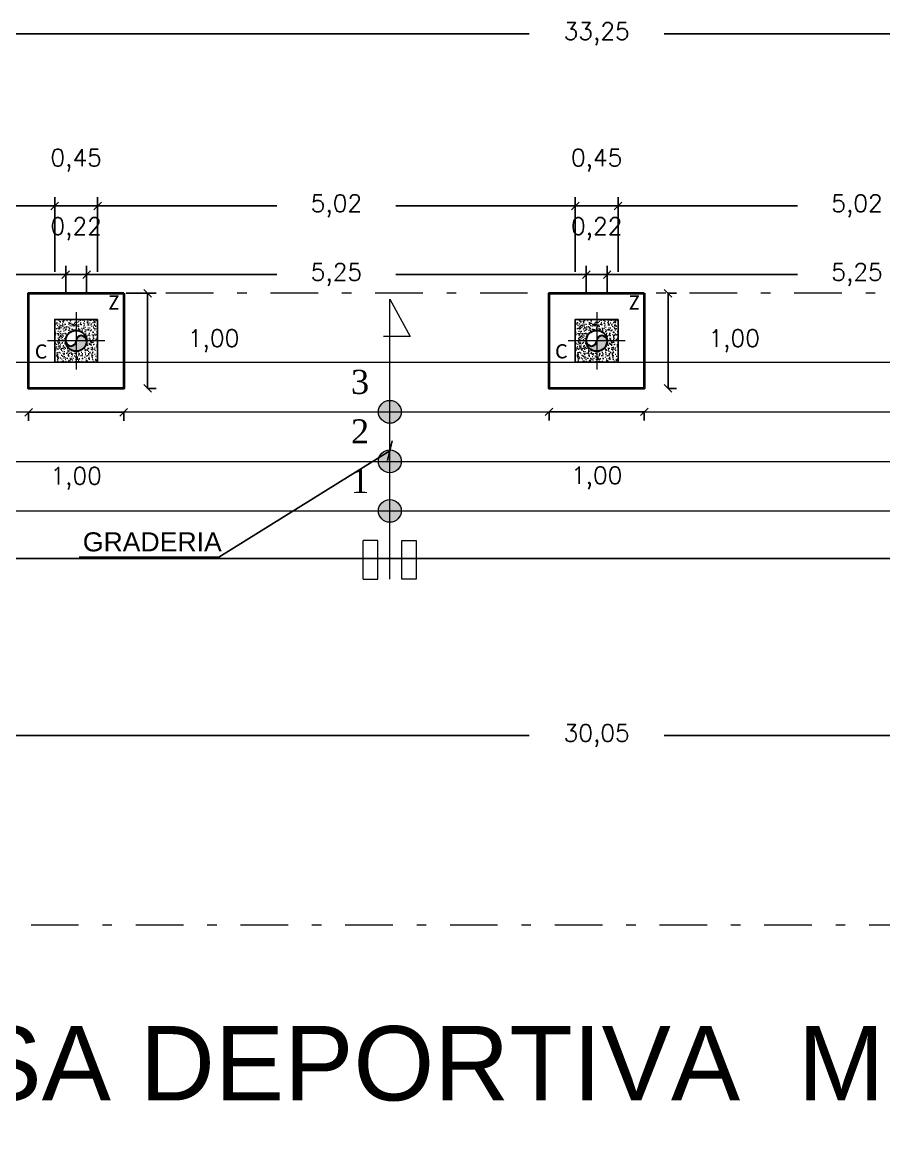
# Model space of a CAD drawing. Header units: metres. Extents: x 772934 to 773467, y 8442002 to 8442594.
# Drawn here: x 773073.92 to 773082.96, y 8442217.63 to 8442229.49 of the extents above; entities that cross this region are included whole.
import ezdxf

# ---------------------------------------------------------------- set-up
doc = ezdxf.new("R2010")
doc.units = ezdxf.units.M
doc.header["$PDMODE"] = 66
doc.linetypes.add('DASHDOT', pattern=[1, 0.5, -0.25, 0, -0.25])
for name, color, linetype, lineweight in [('02', 2, 'Continuous', 20), ('CIMENTACION', 7, 'Continuous', 40), ('COLUMNASS', 9, 'Continuous', 25), ('COTAS', 40, 'Continuous', 5), ('COTAS-01', 1, 'Continuous', 9), ('MURO...', 112, 'Continuous', 30), ('N.P.T', 61, 'DASHDOT', 9)]:
    doc.layers.add(name, color=color, linetype=linetype, lineweight=lineweight)
doc.layers.add('escaleras', color=7, linetype='Continuous', lineweight=15, true_color=0x2e2eff)
doc.layers.add('GRADERIA', color=7, linetype='Continuous', lineweight=15, true_color=0xc75757)
doc.layers.add('TEXTOS-CHICOS-03', color=3, linetype='Continuous')
doc.styles.add('ARIAL', font='arial.ttf', dxfattribs={"width": 1.1})
doc.styles.add('Estilo1', font='arial.ttf', dxfattribs={"height": 0.1})
doc.styles.add('Legend', font='calibri.ttf')
doc.styles.get("Standard").update_dxf_attribs({"font": 'simplex.shx'})
doc.dimstyles.new('ISO-25', dxfattribs={"dimscale": 0, "dimtxt": 0.18, "dimasz": 0.08, "dimexe": 0.09, "dimexo": 0.5, "dimgap": 0.35, "dimtad": 0, "dimtih": 1, "dimtoh": 1, "dimzin": 3, "dimtxsty": 'Standard', "dimblk": 'OBLIQUE', "dimcen": -3, "dimclrd": 256, "dimclre": 256, "dimadec": 0, "dimazin": 0, "dimtfac": 1, "dimtmove": 2, "dimatfit": 2, "dimldrblk": 'OBLIQUE', "dimfxl": 1, "dimfxlon": 1, "dimtolj": 2, "dimarcsym": 0})

# ---------------------------------------------------------------- blocks, each defined once
blk = doc.blocks.new('_Oblique')
at = {"color": 0, "linetype": 'ByBlock', "lineweight": -2}
blk.add_line((-0.5, -0.5), (0.5, 0.5), dxfattribs=at)
blk = doc.blocks.new('*D81')
at = {"color": 173, "lineweight": -2, "ltscale": 0.05, "true_color": 0x4b5ece, "transparency": 16777216}
for p, q in [((773075.014, 8442226.646), (773075.327, 8442226.646)), ((773075.237, 8442225.646), (773075.327, 8442225.646))]:
    blk.add_line(p, q, dxfattribs=at)
at = {"color": 175, "lineweight": -2, "ltscale": 0.05, "true_color": 0x4d4db3, "transparency": 16777216}
blk.add_line((773075.237, 8442226.646), (773075.237, 8442225.646), dxfattribs=at)
at = {"layer": 'Defpoints', "color": 0, "ltscale": 0.05, "transparency": 16777216}
for p in [(773074.514, 8442226.646), (773074.987, 8442225.646), (773075.237, 8442225.646)]:
    blk.add_point(p, dxfattribs=at)
at = {"color": 175, "lineweight": -2, "ltscale": 0.05, "true_color": 0x4d4db3, "transparency": 16777216, "xscale": 0.08, "yscale": 0.08, "zscale": 0.08}
for p, rotation in [((773075.237, 8442226.646), 90), ((773075.237, 8442225.646), 270)]:
    blk.add_blockref('_Oblique', p, dxfattribs=dict(at, rotation=rotation))
at = {"color": 0, "ltscale": 0.05, "transparency": 16777216, "insert": (773075.93, 8442226.146), "char_height": 0.18, "attachment_point": 5}
blk.add_mtext('\\A2;1,00', dxfattribs=at)
blk = doc.blocks.new('*D82')
at = {"color": 173, "lineweight": -2, "ltscale": 0.05, "true_color": 0x4b5ece, "transparency": 16777216}
for p, q in [((773073.987, 8442225.396), (773073.987, 8442225.306)), ((773074.987, 8442225.396), (773074.987, 8442225.306))]:
    blk.add_line(p, q, dxfattribs=at)
at = {"color": 175, "lineweight": -2, "ltscale": 0.05, "true_color": 0x4d4db3, "transparency": 16777216}
blk.add_line((773073.987, 8442225.396), (773074.987, 8442225.396), dxfattribs=at)
at = {"layer": 'Defpoints', "color": 0, "ltscale": 0.05, "transparency": 16777216}
for p in [(773073.987, 8442225.646), (773074.987, 8442225.646), (773074.987, 8442225.396)]:
    blk.add_point(p, dxfattribs=at)
at = {"color": 175, "lineweight": -2, "ltscale": 0.05, "true_color": 0x4d4db3, "transparency": 16777216, "xscale": 0.08, "yscale": 0.08, "zscale": 0.08, "rotation": 180}
blk.add_blockref('_Oblique', (773073.987, 8442225.396), dxfattribs=at)
at = {"color": 175, "lineweight": -2, "ltscale": 0.05, "true_color": 0x4d4db3, "transparency": 16777216, "xscale": 0.08, "yscale": 0.08, "zscale": 0.08}
blk.add_blockref('_Oblique', (773074.987, 8442225.396), dxfattribs=at)
at = {"color": 0, "ltscale": 0.05, "transparency": 16777216, "insert": (773074.487, 8442224.702), "char_height": 0.18, "attachment_point": 5}
blk.add_mtext('\\A2;1,00', dxfattribs=at)
blk = doc.blocks.new('*D83')
at = {"color": 173, "lineweight": -2, "ltscale": 0.05, "true_color": 0x4b5ece, "transparency": 16777216}
for p, q in [((773080.703, 8442226.646), (773080.793, 8442226.646)), ((773080.703, 8442225.646), (773080.793, 8442225.646))]:
    blk.add_line(p, q, dxfattribs=at)
at = {"color": 175, "lineweight": -2, "ltscale": 0.05, "true_color": 0x4d4db3, "transparency": 16777216}
blk.add_line((773080.703, 8442226.646), (773080.703, 8442225.646), dxfattribs=at)
at = {"layer": 'Defpoints', "color": 0, "ltscale": 0.05, "transparency": 16777216}
for p in [(773080.453, 8442226.646), (773080.453, 8442225.646), (773080.703, 8442225.646)]:
    blk.add_point(p, dxfattribs=at)
at = {"color": 175, "lineweight": -2, "ltscale": 0.05, "true_color": 0x4d4db3, "transparency": 16777216, "xscale": 0.08, "yscale": 0.08, "zscale": 0.08}
for p, rotation in [((773080.703, 8442226.646), 90), ((773080.703, 8442225.646), 270)]:
    blk.add_blockref('_Oblique', p, dxfattribs=dict(at, rotation=rotation))
at = {"color": 0, "ltscale": 0.05, "transparency": 16777216, "insert": (773081.397, 8442226.146), "char_height": 0.18, "attachment_point": 5}
blk.add_mtext('\\A2;1,00', dxfattribs=at)
blk = doc.blocks.new('*D84')
at = {"color": 173, "lineweight": -2, "ltscale": 0.05, "true_color": 0x4b5ece, "transparency": 16777216}
for p, q in [((773079.453, 8442225.401), (773079.453, 8442225.311)), ((773080.453, 8442225.401), (773080.453, 8442225.311))]:
    blk.add_line(p, q, dxfattribs=at)
at = {"color": 175, "lineweight": -2, "ltscale": 0.05, "true_color": 0x4d4db3, "transparency": 16777216}
blk.add_line((773079.453, 8442225.401), (773080.453, 8442225.401), dxfattribs=at)
at = {"layer": 'Defpoints', "color": 0, "ltscale": 0.05, "transparency": 16777216}
for p in [(773079.453, 8442225.646), (773080.453, 8442225.646), (773080.453, 8442225.401)]:
    blk.add_point(p, dxfattribs=at)
at = {"color": 175, "lineweight": -2, "ltscale": 0.05, "true_color": 0x4d4db3, "transparency": 16777216, "xscale": 0.08, "yscale": 0.08, "zscale": 0.08, "rotation": 180}
blk.add_blockref('_Oblique', (773079.453, 8442225.401), dxfattribs=at)
at = {"color": 175, "lineweight": -2, "ltscale": 0.05, "true_color": 0x4d4db3, "transparency": 16777216, "xscale": 0.08, "yscale": 0.08, "zscale": 0.08}
blk.add_blockref('_Oblique', (773080.453, 8442225.401), dxfattribs=at)
at = {"color": 0, "ltscale": 0.05, "transparency": 16777216, "insert": (773079.953, 8442224.707), "char_height": 0.18, "attachment_point": 5}
blk.add_mtext('\\A2;1,00', dxfattribs=at)
blk = doc.blocks.new('*D92')
at = {"color": 173, "lineweight": -2, "ltscale": 0.05, "true_color": 0x4b5ece, "transparency": 16777216}
for p, q in [((773069.129, 8442226.646), (773069.129, 8442226.932)), ((773074.377, 8442226.646), (773074.377, 8442226.932))]:
    blk.add_line(p, q, dxfattribs=at)
at = {"color": 175, "lineweight": -2, "ltscale": 0.05, "true_color": 0x4d4db3, "transparency": 16777216}
for p, q in [((773069.129, 8442226.842), (773071.129, 8442226.842)), ((773074.377, 8442226.842), (773072.378, 8442226.842))]:
    blk.add_line(p, q, dxfattribs=at)
at = {"layer": 'Defpoints', "color": 0, "ltscale": 0.05, "transparency": 16777216}
for p in [(773074.377, 8442226.842), (773069.129, 8442226.146), (773074.377, 8442226.146)]:
    blk.add_point(p, dxfattribs=at)
at = {"color": 175, "lineweight": -2, "ltscale": 0.05, "true_color": 0x4d4db3, "transparency": 16777216, "xscale": 0.08, "yscale": 0.08, "zscale": 0.08, "rotation": 180}
blk.add_blockref('_Oblique', (773069.129, 8442226.842), dxfattribs=at)
at = {"color": 175, "lineweight": -2, "ltscale": 0.05, "true_color": 0x4d4db3, "transparency": 16777216, "xscale": 0.08, "yscale": 0.08, "zscale": 0.08}
blk.add_blockref('_Oblique', (773074.377, 8442226.842), dxfattribs=at)
at = {"color": 0, "ltscale": 0.05, "transparency": 16777216, "insert": (773071.753, 8442226.842), "char_height": 0.18, "attachment_point": 5}
blk.add_mtext('\\A2;5,25', dxfattribs=at)
blk = doc.blocks.new('*D93')
at = {"color": 173, "lineweight": -2, "ltscale": 0.05, "true_color": 0x4b5ece, "transparency": 16777216}
for p, q in [((773074.377, 8442226.646), (773074.377, 8442226.932)), ((773074.596, 8442226.646), (773074.596, 8442226.932))]:
    blk.add_line(p, q, dxfattribs=at)
at = {"color": 175, "lineweight": -2, "ltscale": 0.05, "true_color": 0x4d4db3, "transparency": 16777216}
blk.add_line((773074.377, 8442226.842), (773074.596, 8442226.842), dxfattribs=at)
at = {"layer": 'Defpoints', "color": 0, "ltscale": 0.05, "transparency": 16777216}
for p in [(773074.596, 8442226.842), (773074.377, 8442226.146), (773074.596, 8442226.146)]:
    blk.add_point(p, dxfattribs=at)
at = {"color": 0, "ltscale": 0.05, "transparency": 16777216, "insert": (773074.487, 8442227.322), "char_height": 0.18, "attachment_point": 5}
blk.add_mtext('\\A2;0,22', dxfattribs=at)
blk = doc.blocks.new('*D94')
at = {"color": 173, "lineweight": -2, "ltscale": 0.05, "true_color": 0x4b5ece, "transparency": 16777216}
for p, q in [((773074.596, 8442226.646), (773074.596, 8442226.932)), ((773079.844, 8442226.646), (773079.844, 8442226.932))]:
    blk.add_line(p, q, dxfattribs=at)
at = {"color": 175, "lineweight": -2, "ltscale": 0.05, "true_color": 0x4d4db3, "transparency": 16777216}
for p, q in [((773074.596, 8442226.842), (773076.596, 8442226.842)), ((773079.844, 8442226.842), (773077.844, 8442226.842))]:
    blk.add_line(p, q, dxfattribs=at)
at = {"layer": 'Defpoints', "color": 0, "ltscale": 0.05, "transparency": 16777216}
for p in [(773079.844, 8442226.842), (773074.596, 8442226.146), (773079.844, 8442226.146)]:
    blk.add_point(p, dxfattribs=at)
at = {"color": 175, "lineweight": -2, "ltscale": 0.05, "true_color": 0x4d4db3, "transparency": 16777216, "xscale": 0.08, "yscale": 0.08, "zscale": 0.08, "rotation": 180}
blk.add_blockref('_Oblique', (773074.596, 8442226.842), dxfattribs=at)
at = {"color": 175, "lineweight": -2, "ltscale": 0.05, "true_color": 0x4d4db3, "transparency": 16777216, "xscale": 0.08, "yscale": 0.08, "zscale": 0.08}
blk.add_blockref('_Oblique', (773079.844, 8442226.842), dxfattribs=at)
at = {"color": 0, "ltscale": 0.05, "transparency": 16777216, "insert": (773077.22, 8442226.842), "char_height": 0.18, "attachment_point": 5}
blk.add_mtext('\\A2;5,25', dxfattribs=at)
blk = doc.blocks.new('*D95')
at = {"color": 173, "lineweight": -2, "ltscale": 0.05, "true_color": 0x4b5ece, "transparency": 16777216}
for p, q in [((773079.844, 8442226.646), (773079.844, 8442226.932)), ((773080.063, 8442226.646), (773080.063, 8442226.932))]:
    blk.add_line(p, q, dxfattribs=at)
at = {"color": 175, "lineweight": -2, "ltscale": 0.05, "true_color": 0x4d4db3, "transparency": 16777216}
blk.add_line((773079.844, 8442226.842), (773080.063, 8442226.842), dxfattribs=at)
at = {"layer": 'Defpoints', "color": 0, "ltscale": 0.05, "transparency": 16777216}
for p in [(773080.063, 8442226.842), (773079.844, 8442226.146), (773080.063, 8442226.146)]:
    blk.add_point(p, dxfattribs=at)
at = {"color": 0, "ltscale": 0.05, "transparency": 16777216, "insert": (773079.953, 8442227.322), "char_height": 0.18, "attachment_point": 5}
blk.add_mtext('\\A2;0,22', dxfattribs=at)
blk = doc.blocks.new('*D96')
at = {"color": 173, "lineweight": -2, "ltscale": 0.05, "true_color": 0x4b5ece, "transparency": 16777216}
for p, q in [((773080.063, 8442226.646), (773080.063, 8442226.932)), ((773085.31, 8442226.646), (773085.31, 8442226.932))]:
    blk.add_line(p, q, dxfattribs=at)
at = {"color": 175, "lineweight": -2, "ltscale": 0.05, "true_color": 0x4d4db3, "transparency": 16777216}
for p, q in [((773080.063, 8442226.842), (773082.062, 8442226.842)), ((773085.31, 8442226.842), (773083.311, 8442226.842))]:
    blk.add_line(p, q, dxfattribs=at)
at = {"layer": 'Defpoints', "color": 0, "ltscale": 0.05, "transparency": 16777216}
for p in [(773085.31, 8442226.842), (773080.063, 8442226.146), (773085.31, 8442226.146)]:
    blk.add_point(p, dxfattribs=at)
at = {"color": 175, "lineweight": -2, "ltscale": 0.05, "true_color": 0x4d4db3, "transparency": 16777216, "xscale": 0.08, "yscale": 0.08, "zscale": 0.08, "rotation": 180}
blk.add_blockref('_Oblique', (773080.063, 8442226.842), dxfattribs=at)
at = {"color": 175, "lineweight": -2, "ltscale": 0.05, "true_color": 0x4d4db3, "transparency": 16777216, "xscale": 0.08, "yscale": 0.08, "zscale": 0.08}
blk.add_blockref('_Oblique', (773085.31, 8442226.842), dxfattribs=at)
at = {"color": 0, "ltscale": 0.05, "transparency": 16777216, "insert": (773082.687, 8442226.842), "char_height": 0.18, "attachment_point": 5}
blk.add_mtext('\\A2;5,25', dxfattribs=at)
blk = doc.blocks.new('*D105')
at = {"color": 173, "lineweight": -2, "ltscale": 0.05, "true_color": 0x4b5ece, "transparency": 16777216}
for p, q in [((773069.245, 8442226.871), (773069.245, 8442227.653)), ((773074.262, 8442226.871), (773074.262, 8442227.653))]:
    blk.add_line(p, q, dxfattribs=at)
at = {"color": 175, "lineweight": -2, "ltscale": 0.05, "true_color": 0x4d4db3, "transparency": 16777216}
for p, q in [((773069.245, 8442227.563), (773071.129, 8442227.563)), ((773074.262, 8442227.563), (773072.378, 8442227.563))]:
    blk.add_line(p, q, dxfattribs=at)
at = {"layer": 'Defpoints', "color": 0, "ltscale": 0.05, "transparency": 16777216}
for p in [(773074.262, 8442227.563), (773069.245, 8442226.371), (773074.262, 8442226.371)]:
    blk.add_point(p, dxfattribs=at)
at = {"color": 175, "lineweight": -2, "ltscale": 0.05, "true_color": 0x4d4db3, "transparency": 16777216, "xscale": 0.08, "yscale": 0.08, "zscale": 0.08, "rotation": 180}
blk.add_blockref('_Oblique', (773069.245, 8442227.563), dxfattribs=at)
at = {"color": 175, "lineweight": -2, "ltscale": 0.05, "true_color": 0x4d4db3, "transparency": 16777216, "xscale": 0.08, "yscale": 0.08, "zscale": 0.08}
blk.add_blockref('_Oblique', (773074.262, 8442227.563), dxfattribs=at)
at = {"color": 0, "ltscale": 0.05, "transparency": 16777216, "insert": (773071.753, 8442227.563), "char_height": 0.18, "attachment_point": 5}
blk.add_mtext('\\A2;5,02', dxfattribs=at)
blk = doc.blocks.new('*D106')
at = {"color": 173, "lineweight": -2, "ltscale": 0.05, "true_color": 0x4b5ece, "transparency": 16777216}
for p, q in [((773074.262, 8442226.871), (773074.262, 8442227.653)), ((773074.712, 8442226.871), (773074.712, 8442227.653))]:
    blk.add_line(p, q, dxfattribs=at)
at = {"color": 175, "lineweight": -2, "ltscale": 0.05, "true_color": 0x4d4db3, "transparency": 16777216}
blk.add_line((773074.262, 8442227.563), (773074.712, 8442227.563), dxfattribs=at)
at = {"layer": 'Defpoints', "color": 0, "ltscale": 0.05, "transparency": 16777216}
for p in [(773074.712, 8442227.563), (773074.262, 8442226.371), (773074.712, 8442226.371)]:
    blk.add_point(p, dxfattribs=at)
at = {"color": 0, "ltscale": 0.05, "transparency": 16777216, "insert": (773074.487, 8442228.042), "char_height": 0.18, "attachment_point": 5}
blk.add_mtext('\\A2;0,45', dxfattribs=at)
blk = doc.blocks.new('*D107')
at = {"color": 173, "lineweight": -2, "ltscale": 0.05, "true_color": 0x4b5ece, "transparency": 16777216}
for p, q in [((773074.712, 8442226.871), (773074.712, 8442227.653)), ((773079.728, 8442226.871), (773079.728, 8442227.653))]:
    blk.add_line(p, q, dxfattribs=at)
at = {"color": 175, "lineweight": -2, "ltscale": 0.05, "true_color": 0x4d4db3, "transparency": 16777216}
for p, q in [((773074.712, 8442227.563), (773076.596, 8442227.563)), ((773079.728, 8442227.563), (773077.844, 8442227.563))]:
    blk.add_line(p, q, dxfattribs=at)
at = {"layer": 'Defpoints', "color": 0, "ltscale": 0.05, "transparency": 16777216}
for p in [(773079.728, 8442227.563), (773074.712, 8442226.371), (773079.728, 8442226.371)]:
    blk.add_point(p, dxfattribs=at)
at = {"color": 175, "lineweight": -2, "ltscale": 0.05, "true_color": 0x4d4db3, "transparency": 16777216, "xscale": 0.08, "yscale": 0.08, "zscale": 0.08, "rotation": 180}
blk.add_blockref('_Oblique', (773074.712, 8442227.563), dxfattribs=at)
at = {"color": 175, "lineweight": -2, "ltscale": 0.05, "true_color": 0x4d4db3, "transparency": 16777216, "xscale": 0.08, "yscale": 0.08, "zscale": 0.08}
blk.add_blockref('_Oblique', (773079.728, 8442227.563), dxfattribs=at)
at = {"color": 0, "ltscale": 0.05, "transparency": 16777216, "insert": (773077.22, 8442227.563), "char_height": 0.18, "attachment_point": 5}
blk.add_mtext('\\A2;5,02', dxfattribs=at)
blk = doc.blocks.new('*D108')
at = {"color": 173, "lineweight": -2, "ltscale": 0.05, "true_color": 0x4b5ece, "transparency": 16777216}
for p, q in [((773079.728, 8442226.871), (773079.728, 8442227.653)), ((773080.178, 8442226.871), (773080.178, 8442227.653))]:
    blk.add_line(p, q, dxfattribs=at)
at = {"color": 175, "lineweight": -2, "ltscale": 0.05, "true_color": 0x4d4db3, "transparency": 16777216}
blk.add_line((773079.728, 8442227.563), (773080.178, 8442227.563), dxfattribs=at)
at = {"layer": 'Defpoints', "color": 0, "ltscale": 0.05, "transparency": 16777216}
for p in [(773080.178, 8442227.563), (773079.728, 8442226.371), (773080.178, 8442226.371)]:
    blk.add_point(p, dxfattribs=at)
at = {"color": 0, "ltscale": 0.05, "transparency": 16777216, "insert": (773079.953, 8442228.042), "char_height": 0.18, "attachment_point": 5}
blk.add_mtext('\\A2;0,45', dxfattribs=at)
blk = doc.blocks.new('*D109')
at = {"color": 173, "lineweight": -2, "ltscale": 0.05, "true_color": 0x4b5ece, "transparency": 16777216}
for p, q in [((773080.178, 8442226.871), (773080.178, 8442227.653)), ((773085.195, 8442226.871), (773085.195, 8442227.653))]:
    blk.add_line(p, q, dxfattribs=at)
at = {"color": 175, "lineweight": -2, "ltscale": 0.05, "true_color": 0x4d4db3, "transparency": 16777216}
for p, q in [((773080.178, 8442227.563), (773082.062, 8442227.563)), ((773085.195, 8442227.563), (773083.311, 8442227.563))]:
    blk.add_line(p, q, dxfattribs=at)
at = {"layer": 'Defpoints', "color": 0, "ltscale": 0.05, "transparency": 16777216}
for p in [(773085.195, 8442227.563), (773080.178, 8442226.371), (773085.195, 8442226.371)]:
    blk.add_point(p, dxfattribs=at)
at = {"color": 175, "lineweight": -2, "ltscale": 0.05, "true_color": 0x4d4db3, "transparency": 16777216, "xscale": 0.08, "yscale": 0.08, "zscale": 0.08, "rotation": 180}
blk.add_blockref('_Oblique', (773080.178, 8442227.563), dxfattribs=at)
at = {"color": 175, "lineweight": -2, "ltscale": 0.05, "true_color": 0x4d4db3, "transparency": 16777216, "xscale": 0.08, "yscale": 0.08, "zscale": 0.08}
blk.add_blockref('_Oblique', (773085.195, 8442227.563), dxfattribs=at)
at = {"color": 0, "ltscale": 0.05, "transparency": 16777216, "insert": (773082.687, 8442227.563), "char_height": 0.18, "attachment_point": 5}
blk.add_mtext('\\A2;5,02', dxfattribs=at)
blk = doc.blocks.new('*D254')
at = {"color": 173, "lineweight": -2, "ltscale": 0.05, "true_color": 0x4b5ece, "transparency": 16777216}
for p, q in [((773063.328, 8442228.369), (773063.328, 8442229.459)), ((773096.578, 8442228.369), (773096.578, 8442229.459))]:
    blk.add_line(p, q, dxfattribs=at)
at = {"color": 175, "lineweight": -2, "ltscale": 0.05, "true_color": 0x4d4db3, "transparency": 16777216}
for p, q in [((773063.328, 8442229.369), (773079.243, 8442229.369)), ((773096.578, 8442229.369), (773080.663, 8442229.369))]:
    blk.add_line(p, q, dxfattribs=at)
at = {"layer": 'Defpoints', "color": 0, "ltscale": 0.05, "transparency": 16777216}
for p in [(773096.578, 8442229.369), (773063.328, 8442226.646), (773096.578, 8442226.646)]:
    blk.add_point(p, dxfattribs=at)
at = {"color": 175, "lineweight": -2, "ltscale": 0.05, "true_color": 0x4d4db3, "transparency": 16777216, "xscale": 0.08, "yscale": 0.08, "zscale": 0.08, "rotation": 180}
blk.add_blockref('_Oblique', (773063.328, 8442229.369), dxfattribs=at)
at = {"color": 175, "lineweight": -2, "ltscale": 0.05, "true_color": 0x4d4db3, "transparency": 16777216, "xscale": 0.08, "yscale": 0.08, "zscale": 0.08}
blk.add_blockref('_Oblique', (773096.578, 8442229.369), dxfattribs=at)
at = {"color": 0, "ltscale": 0.05, "transparency": 16777216, "insert": (773079.953, 8442229.369), "char_height": 0.18, "attachment_point": 5}
blk.add_mtext('\\A2;33,25', dxfattribs=at)
blk = doc.blocks.new('*D256')
at = {"color": 173, "lineweight": -2, "ltscale": 0.05, "true_color": 0x4b5ece, "transparency": 16777216}
for p, q in [((773064.928, 8442222.002), (773064.928, 8442222.092)), ((773094.978, 8442222.002), (773094.978, 8442222.092))]:
    blk.add_line(p, q, dxfattribs=at)
at = {"color": 175, "lineweight": -2, "ltscale": 0.05, "true_color": 0x4d4db3, "transparency": 16777216}
for p, q in [((773064.928, 8442222.002), (773079.243, 8442222.002)), ((773094.978, 8442222.002), (773080.663, 8442222.002))]:
    blk.add_line(p, q, dxfattribs=at)
at = {"layer": 'Defpoints', "color": 0, "ltscale": 0.05, "transparency": 16777216}
for p in [(773064.928, 8442221.991), (773094.978, 8442222.002), (773094.978, 8442221.991)]:
    blk.add_point(p, dxfattribs=at)
at = {"color": 175, "lineweight": -2, "ltscale": 0.05, "true_color": 0x4d4db3, "transparency": 16777216, "xscale": 0.08, "yscale": 0.08, "zscale": 0.08, "rotation": 180}
blk.add_blockref('_Oblique', (773064.928, 8442222.002), dxfattribs=at)
at = {"color": 175, "lineweight": -2, "ltscale": 0.05, "true_color": 0x4d4db3, "transparency": 16777216, "xscale": 0.08, "yscale": 0.08, "zscale": 0.08}
blk.add_blockref('_Oblique', (773094.978, 8442222.002), dxfattribs=at)
at = {"color": 0, "ltscale": 0.05, "transparency": 16777216, "insert": (773079.953, 8442222.002), "char_height": 0.18, "attachment_point": 5}
blk.add_mtext('\\A2;30,05', dxfattribs=at)

msp = doc.modelspace()

# ---------------------------------------------------------------- hatches: boundary and pattern name
at = {"linetype": 'Continuous', "lineweight": 0}
h = msp.add_hatch(dxfattribs=at)
h.set_pattern_fill('AR-CONC', color=256, scale=0.01, angle=90, style=0)
h.set_pattern_definition([(140, (773074.6866, 8442225.495666), (0.0062752, 0.071726), [0.0075, -0.0825]), (85, (773074.6866, 8442225.495666), (-0.075219, -0.013875), [0.006, -0.066]), (190.451, (773074.687124, 8442225.50164), (-0.068944, 0.057851), [0.006374, -0.070114]), (136.184, (773074.6666, 8442225.49567), (0.016552, 0.106724), [0.01125, -0.12375]), (186.636, (773074.66798, 8442225.50456), (-0.097412, 0.093466), [0.009561, -0.105171]), (81.184, (773074.6666, 8442225.49567), (-0.097412, 0.093466), [0.009, -0.099]), (111, (773074.6716, 8442225.505666), (0.040262, 0.0596907), [0.0075, -0.0825]), (56, (773074.6716, 8442225.505666), (-0.072515, 0.0243315), [0.006, -0.066]), (161.451, (773074.67496, 8442225.51064), (-0.032253, 0.0840223), [0.006374, -0.070114]), (127.5, (773074.686602, 8442225.495666), (-0.0332894, 0.001216), [0, -0.0652, 0, -0.067, 0, -0.06625]), (97.5, (773074.6866, 8442225.495666), (-0.0394412, 0.026307), [0, -0.0382, 0, -0.0637, 0, -0.02525]), (57.5, (773074.686602, 8442225.473366), (0.0022555, 0.05338224), [0, -0.025, 0, -0.078, 0, -0.1035]), (47.5, (773074.6866, 8442225.463366), (-0.0100105, 0.0583186), [0, -0.0325, 0, -0.0518, 0, -0.0735])])
edge = h.paths.add_edge_path()
edge.add_line((773074.262, 8442226.146), (773074.377, 8442226.146))
edge.add_arc((773074.487, 8442226.146), 0.11, 540, 630)
edge.add_line((773074.487, 8442226.036), (773074.487, 8442225.921))
edge.add_line((773074.487, 8442225.921), (773074.262, 8442225.921))
edge.add_line((773074.262, 8442225.921), (773074.262, 8442226.146))
edge = h.paths.add_edge_path()
edge.add_line((773074.262, 8442226.371), (773074.487, 8442226.371))
edge.add_line((773074.487, 8442226.371), (773074.487, 8442226.255))
edge.add_arc((773074.487, 8442226.146), 0.11, 450, 540)
edge.add_line((773074.377, 8442226.146), (773074.262, 8442226.146))
edge.add_line((773074.262, 8442226.146), (773074.262, 8442226.371))
edge = h.paths.add_edge_path()
edge.add_line((773074.712, 8442226.146), (773074.596, 8442226.146))
edge.add_arc((773074.487, 8442226.146), 0.11, 360.0041, 450)
edge.add_line((773074.487, 8442226.255), (773074.487, 8442226.371))
edge.add_line((773074.487, 8442226.371), (773074.712, 8442226.371))
edge.add_line((773074.712, 8442226.371), (773074.712, 8442226.146))
edge = h.paths.add_edge_path()
edge.add_line((773074.596, 8442226.146), (773074.712, 8442226.146))
edge.add_line((773074.712, 8442226.146), (773074.712, 8442225.921))
edge.add_line((773074.712, 8442225.921), (773074.487, 8442225.921))
edge.add_line((773074.487, 8442225.921), (773074.487, 8442226.036))
edge.add_arc((773074.487, 8442226.146), 0.11, 630, 720.0041)
h = msp.add_hatch(dxfattribs=at)
h.set_pattern_fill('AR-CONC', color=256, scale=0.01, angle=90, style=0)
h.set_pattern_definition([(140, (773080.15327, 8442225.495666), (0.0062752, 0.071726), [0.0075, -0.0825]), (85, (773080.15327, 8442225.495666), (-0.075219, -0.013875), [0.006, -0.066]), (190.451, (773080.15379, 8442225.50164), (-0.068944, 0.057851), [0.006374, -0.070114]), (136.184, (773080.13327, 8442225.49567), (0.016552, 0.106724), [0.01125, -0.12375]), (186.636, (773080.13465, 8442225.50456), (-0.097412, 0.093466), [0.009561, -0.105171]), (81.184, (773080.13327, 8442225.49567), (-0.097412, 0.093466), [0.009, -0.099]), (111, (773080.13827, 8442225.505666), (0.040262, 0.0596907), [0.0075, -0.0825]), (56, (773080.13827, 8442225.505666), (-0.072515, 0.0243315), [0.006, -0.066]), (161.451, (773080.14162, 8442225.51064), (-0.032253, 0.0840223), [0.006374, -0.070114]), (127.5, (773080.153268, 8442225.495666), (-0.0332894, 0.001216), [0, -0.0652, 0, -0.067, 0, -0.06625]), (97.5, (773080.153268, 8442225.495666), (-0.0394412, 0.026307), [0, -0.0382, 0, -0.0637, 0, -0.02525]), (57.5, (773080.153268, 8442225.473366), (0.0022555, 0.05338224), [0, -0.025, 0, -0.078, 0, -0.1035]), (47.5, (773080.15327, 8442225.463366), (-0.0100105, 0.0583186), [0, -0.0325, 0, -0.0518, 0, -0.0735])])
edge = h.paths.add_edge_path()
edge.add_line((773079.728, 8442226.146), (773079.844, 8442226.146))
edge.add_arc((773079.953, 8442226.146), 0.11, 540, 630)
edge.add_line((773079.953, 8442226.036), (773079.953, 8442225.921))
edge.add_line((773079.953, 8442225.921), (773079.728, 8442225.921))
edge.add_line((773079.728, 8442225.921), (773079.728, 8442226.146))
edge = h.paths.add_edge_path()
edge.add_line((773079.728, 8442226.371), (773079.953, 8442226.371))
edge.add_line((773079.953, 8442226.371), (773079.953, 8442226.255))
edge.add_arc((773079.953, 8442226.146), 0.11, 450, 540)
edge.add_line((773079.844, 8442226.146), (773079.728, 8442226.146))
edge.add_line((773079.728, 8442226.146), (773079.728, 8442226.371))
edge = h.paths.add_edge_path()
edge.add_line((773080.178, 8442226.146), (773080.063, 8442226.146))
edge.add_arc((773079.953, 8442226.146), 0.11, 360.0041, 450)
edge.add_line((773079.953, 8442226.255), (773079.953, 8442226.371))
edge.add_line((773079.953, 8442226.371), (773080.178, 8442226.371))
edge.add_line((773080.178, 8442226.371), (773080.178, 8442226.146))
edge = h.paths.add_edge_path()
edge.add_line((773080.063, 8442226.146), (773080.178, 8442226.146))
edge.add_line((773080.178, 8442226.146), (773080.178, 8442225.921))
edge.add_line((773080.178, 8442225.921), (773079.953, 8442225.921))
edge.add_line((773079.953, 8442225.921), (773079.953, 8442226.036))
edge.add_arc((773079.953, 8442226.146), 0.11, 630, 720.0041)
at = {"linetype": 'Continuous'}
h = msp.add_hatch(color=256, dxfattribs=at)
h.set_gradient(color1=(0, 0, 255), one_color=1, tint=1)
h.paths.add_polyline_path([(773074.487, 8442226.036, -0.414214), (773074.377, 8442226.146, 1), (773074.487, 8442226.146, -1), (773074.596, 8442226.146, -0.414214)])
h = msp.add_hatch(color=256, dxfattribs=at)
h.set_gradient(color1=(0, 0, 255), one_color=1, tint=1)
h.paths.add_polyline_path([(773079.953, 8442226.036, -0.414214), (773079.844, 8442226.146, 1), (773079.953, 8442226.146, -1), (773080.063, 8442226.146, -0.414214)])
at = {"layer": 'escaleras', "transparency": 33554687}
h = msp.add_hatch(color=1, dxfattribs=at)
h.dxf.hatch_style = 1
h.set_gradient(color1=(255, 0, 0), color2=(255, 0, 0), tint=1, name='CYLINDER')
h.paths.add_polyline_path([(773077.777, 8442225.52, -1), (773077.784, 8442225.281, -1)])
h = msp.add_hatch(color=1, dxfattribs=at)
h.dxf.hatch_style = 1
h.set_gradient(color1=(255, 0, 0), color2=(255, 0, 0), tint=1, name='CYLINDER')
h.paths.add_polyline_path([(773077.777, 8442225, -1), (773077.784, 8442224.761, -1)])
h = msp.add_hatch(color=1, dxfattribs=at)
h.dxf.hatch_style = 1
h.set_gradient(color1=(255, 0, 0), color2=(255, 0, 0), tint=1, name='CYLINDER')
h.paths.add_polyline_path([(773077.777, 8442224.48, -1), (773077.784, 8442224.241, -1)])

# ---------------------------------------------------------------- linework, layer by layer
msp.add_line((773064.928, 8442223.861), (773094.978, 8442223.861))
at = {"layer": 'CIMENTACION'}
for points in [[(773074.987, 8442226.646), (773074.987, 8442225.646), (773073.987, 8442225.646), (773073.987, 8442226.646)], [(773080.453, 8442226.646), (773080.453, 8442225.646), (773079.453, 8442225.646), (773079.453, 8442226.646)]]:
    msp.add_lwpolyline(points, close=True, dxfattribs=at)
at = {"layer": 'COLUMNASS'}
for points in [[(773074.712, 8442226.371), (773074.712, 8442225.921), (773074.262, 8442225.921), (773074.262, 8442226.371)], [(773080.178, 8442226.371), (773080.178, 8442225.921), (773079.728, 8442225.921), (773079.728, 8442226.371)]]:
    msp.add_lwpolyline(points, close=True, dxfattribs=at)
at = {"layer": 'COTAS', "color": 1}
for points in [[(773074.487, 8442226.446), (773074.487, 8442226.071), (773074.487, 8442225.846)], [(773079.953, 8442226.446), (773079.953, 8442226.071), (773079.953, 8442225.846)], [(773074.787, 8442226.146), (773074.412, 8442226.146), (773074.187, 8442226.146)], [(773080.253, 8442226.146), (773079.878, 8442226.146), (773079.653, 8442226.146)]]:
    msp.add_lwpolyline(points, dxfattribs=at)
at = {"layer": 'escaleras', "color": 6, "true_color": 0xff09e7}
for p, q in [((773077.781, 8442223.645), (773077.781, 8442226.584)), ((773077.781, 8442226.584), (773077.993, 8442226.192)), ((773077.993, 8442226.192), (773077.714, 8442226.192)), ((773077.654, 8442224.05), (773077.502, 8442224.05)), ((773077.502, 8442223.645), (773077.502, 8442224.05)), ((773077.654, 8442223.645), (773077.654, 8442224.05)), ((773077.907, 8442223.645), (773077.907, 8442224.05)), ((773077.907, 8442224.05), (773078.059, 8442224.05)), ((773078.059, 8442224.05), (773078.059, 8442223.645)), ((773077.502, 8442223.645), (773077.654, 8442223.645)), ((773078.059, 8442223.645), (773077.907, 8442223.645))]:
    msp.add_line(p, q, dxfattribs=at)
at = {"layer": 'escaleras', "color": 1}
for centre in [(773077.781, 8442225.401), (773077.781, 8442224.881), (773077.781, 8442224.361)]:
    msp.add_circle(centre, 0.12, dxfattribs=at)
at = {"layer": 'GRADERIA'}
for points in [[(773067.928, 8442225.921), (773091.778, 8442225.921)], [(773067.928, 8442225.401), (773091.778, 8442225.401)], [(773067.928, 8442224.881), (773091.778, 8442224.881)], [(773067.928, 8442224.361), (773091.778, 8442224.361)]]:
    msp.add_lwpolyline(points, dxfattribs=at)
at = {"layer": 'MURO...'}
for centre in [(773074.487, 8442226.146), (773079.953, 8442226.146)]:
    msp.add_circle(centre, 0.11, dxfattribs=at)
for centre, start, end in [((773074.432, 8442226.146), 180, 0), ((773074.541, 8442226.146), 0, 180), ((773079.898, 8442226.146), 180, 0), ((773080.008, 8442226.146), 0, 180)]:
    msp.add_arc(centre, 0.0548, start, end, dxfattribs=at)
at = {"layer": 'N.P.T'}
msp.add_line((773064.113, 8442220.015), (773095.814, 8442220.015), dxfattribs=at)
msp.add_lwpolyline([(773063.328, 8442226.651), (773096.578, 8442226.651), (773096.578, 8442204.861), (773063.328, 8442204.861)], close=True, dxfattribs=at)

# ---------------------------------------------------------------- texts
at = {"layer": '02', "lineweight": 5, "char_height": 0.15, "width": 5.57795, "attachment_point": 1, "style": 'Legend'}
for s, insert in [('Z', (773074.828, 8442226.623, 0.207)), ('Z', (773080.293, 8442226.623, 0.207)), ('C', (773074.057, 8442226.109)), ('C', (773079.52, 8442226.111))]:
    msp.add_mtext(s, dxfattribs=dict(at, insert=insert))
at = {"layer": 'escaleras', "color": 1, "char_height": 0.25312, "attachment_point": 1, "rotation": 359.9585, "style": 'Estilo1'}
for s, insert in [('{\\fRomantic|b0|i0|c2|p2;\\C3;3}', (773077.373, 8442225.842)), ('{\\fRomantic|b0|i0|c2|p2;\\C3;2}', (773077.373, 8442225.322)), ('{\\fRomantic|b0|i0|c2|p2;\\C3;1}', (773077.373, 8442224.802))]:
    msp.add_mtext_dynamic_manual_height_columns(s, width=0.12072, gutter_width=0.5, heights=[0], dxfattribs=dict(at, insert=insert))
at = {"layer": 'TEXTOS-CHICOS-03', "style": 'ARIAL'}
msp.add_text('GRADERIA', height=0.2, rotation=360, dxfattribs=at).set_placement((773074.557, 8442223.936))
at = {"layer": 'TEXTOS-CHICOS-03', "color": 70, "style": 'ARIAL'}
msp.add_text('LOSA DEPORTIVA  MULTIUSO ', height=0.78103, dxfattribs=at).set_placement((773071.942, 8442218.172))

# ---------------------------------------------------------------- dimensions: what is measured, and where the dimension line sits
at = {"ltscale": 0.05}
for p1, p2, distance, picture, middle in [((773063.328, 8442226.646), (773096.578, 8442226.646), 2.723, '*D254', (773079.953, 8442229.369)), ((773064.928, 8442221.991), (773094.978, 8442221.991), 0.011, '*D256', (773079.953, 8442222.002))]:
    dim = msp.add_aligned_dim(p1=p1, p2=p2, distance=distance, dimstyle='ISO-25', override={"dimscale": 1}, dxfattribs=at)
    dim.commit()
    dim.dimension.update_dxf_attribs({"geometry": picture, "text_midpoint": middle})
for base, p1, p2, picture, middle in [((773074.712, 8442227.563), (773074.262, 8442226.371), (773074.712, 8442226.371), '*D106', (773074.487, 8442228.042)), ((773080.178, 8442227.563), (773079.728, 8442226.371), (773080.178, 8442226.371), '*D108', (773079.953, 8442228.042)), ((773074.262, 8442227.563), (773069.245, 8442226.371), (773074.262, 8442226.371), '*D105', (773071.753, 8442227.563)), ((773079.728, 8442227.563), (773074.712, 8442226.371), (773079.728, 8442226.371), '*D107', (773077.22, 8442227.563)), ((773085.195, 8442227.563), (773080.178, 8442226.371), (773085.195, 8442226.371), '*D109', (773082.687, 8442227.563)), ((773074.596, 8442226.842), (773074.377, 8442226.146), (773074.596, 8442226.146), '*D93', (773074.487, 8442227.322)), ((773080.063, 8442226.842), (773079.844, 8442226.146), (773080.063, 8442226.146), '*D95', (773079.953, 8442227.322)), ((773074.377, 8442226.842), (773069.129, 8442226.146), (773074.377, 8442226.146), '*D92', (773071.753, 8442226.842)), ((773079.844, 8442226.842), (773074.596, 8442226.146), (773079.844, 8442226.146), '*D94', (773077.22, 8442226.842)), ((773085.31, 8442226.842), (773080.063, 8442226.146), (773085.31, 8442226.146), '*D96', (773082.687, 8442226.842)), ((773074.987, 8442225.396), (773073.987, 8442225.646), (773074.987, 8442225.646), '*D82', (773074.487, 8442224.702)), ((773080.453, 8442225.401), (773079.453, 8442225.646), (773080.453, 8442225.646), '*D84', (773079.953, 8442224.707))]:
    dim = msp.add_linear_dim(base=base, p1=p1, p2=p2, dimstyle='ISO-25', override={"dimscale": 1}, dxfattribs=at)
    dim.commit()
    dim.dimension.update_dxf_attribs({"geometry": picture, "text_midpoint": middle})
for base, p1, p2, picture, middle in [((773075.237, 8442225.646), (773074.514, 8442226.646), (773074.987, 8442225.646), '*D81', (773075.93, 8442226.146)), ((773080.703, 8442225.646), (773080.453, 8442226.646), (773080.453, 8442225.646), '*D83', (773081.397, 8442226.146))]:
    dim = msp.add_linear_dim(base=base, p1=p1, p2=p2, angle=90, dimstyle='ISO-25', override={"dimscale": 1}, dxfattribs=at)
    dim.commit()
    dim.dimension.update_dxf_attribs({"geometry": picture, "text_midpoint": middle})

# ---------------------------------------------------------------- leaders
at = {"layer": 'COTAS-01', "color": 1}
msp.add_leader([(773077.781, 8442224.992), (773075.987, 8442223.874), (773074.517, 8442223.874)], dimstyle='ISO-25', override={"dimscale": 1, "dimtxt": 0.2, "dimasz": 0.15, "dimexe": 0.12, "dimexo": 0.15, "dimgap": 0.0625, "dimcen": 0.2, "dimclrd": 1, "dimclre": 1}, dxfattribs=at)

doc.saveas('drawing.dxf')
